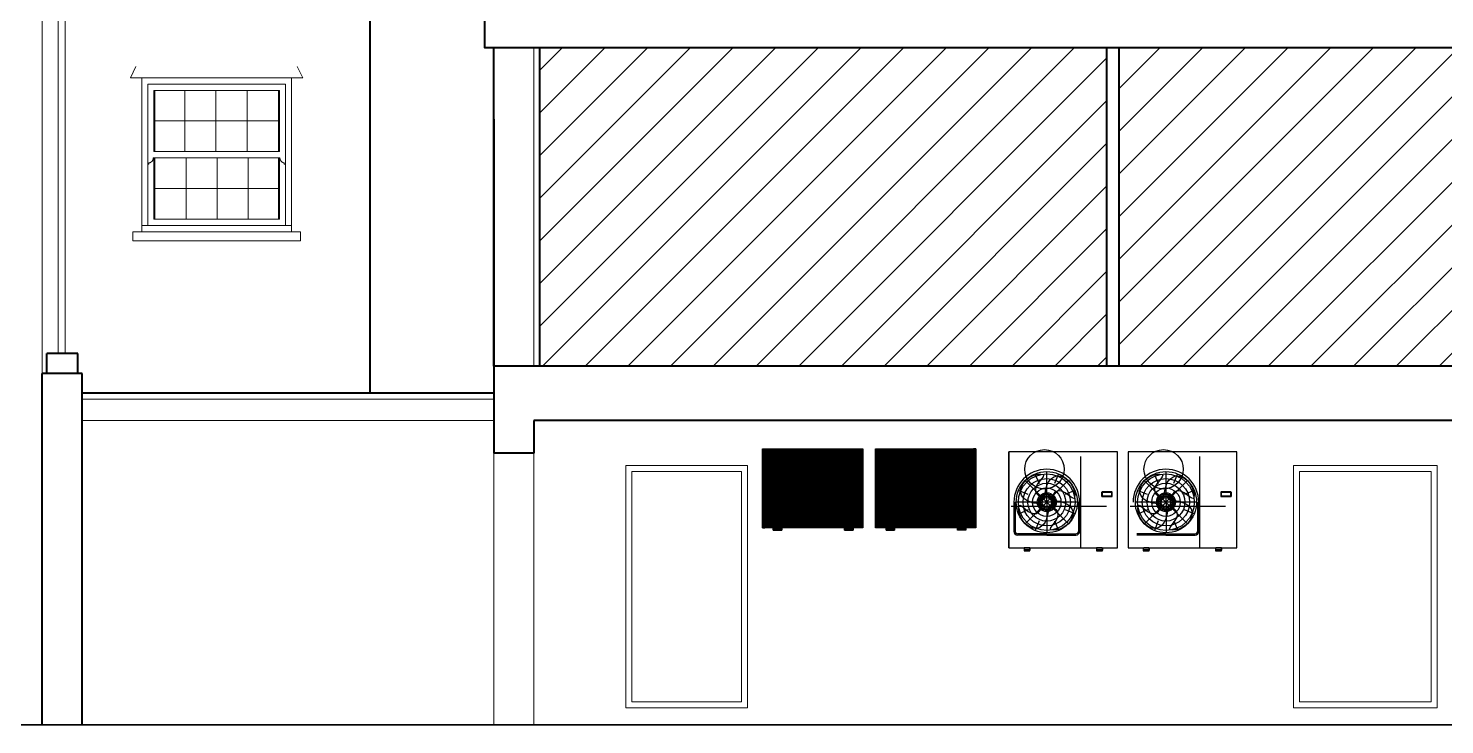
# Model space of a CAD drawing. Header units: millimetres. Extents: x -159872 to 386485, y -250577 to 158966.
# Drawn here: x 227284 to 239014, y -5115 to 652 of the extents above; entities that cross this region are included whole.
import ezdxf

# ---------------------------------------------------------------- set-up
doc = ezdxf.new("R2010")
doc.units = ezdxf.units.MM
for name, color, linetype, lineweight in [('General - CONTOURS', 8, 'Continuous', 25), ('LDS-equipment-kitchen equipment', 3, 'Continuous', 13), ('LDS-ground line', 1, 'Continuous', 35), ('LDS-hatch_Hatch', 7, 'Continuous', 5), ('LDS-services-HVAC', 3, 'Continuous', 13), ('LDS-services-HVAC_Hatch', 7, 'Continuous', 5), ('LDS-struct-extg-doors windows', 7, 'Continuous', 9), ('LDS-struct-extg-walls', 1, 'Continuous', 40), ('LDS-text-1-50', 7, 'Continuous', 9)]:
    doc.layers.add(name, color=color, linetype=linetype, lineweight=lineweight)
pattern_1 = [(45, (203198.73, 68859.19), (-176.7767, 176.7767), [])]
pattern_2 = [(-45, (240610.08151, -183231.43392), (0.08838834765, 0.08838834765), [])]

msp = doc.modelspace()

# ---------------------------------------------------------------- hatches: boundary and pattern name
at = {"layer": 'LDS-hatch_Hatch', "linetype": 'Continuous', "lineweight": 25}
h = msp.add_hatch(dxfattribs=at)
h.set_pattern_fill('_USER_1-4', color=41, style=0, pattern_type=2)
h.set_pattern_definition(pattern_1)
h.paths.add_polyline_path([(236217.01912, 490.97051), (231517.01912, 490.97051), (231517.01912, -2145.1818), (236217.01912, -2145.1818)])
h = msp.add_hatch(dxfattribs=at)
h.set_pattern_fill('_USER_1-4', color=41, style=0, pattern_type=2)
h.set_pattern_definition(pattern_1)
h.paths.add_polyline_path([(239404.24248, 490.97051), (236317.01912, 490.97051), (236317.01912, -2145.1818), (239404.24248, -2145.1818)])
at = {"layer": 'LDS-services-HVAC_Hatch', "linetype": 'Continuous', "lineweight": 25}
h = msp.add_hatch(dxfattribs=at)
h.set_pattern_fill('ANSI31_7', color=255, style=0, pattern_type=2)
h.set_pattern_definition(pattern_2)
h.paths.add_polyline_path([(234196.43555, -2829.59569), (234196.43555, -3484.59569), (234113.99112, -3484.59569), (234113.99112, -3504.59569), (234043.99112, -3504.59569), (234043.99112, -3484.59569), (233523.62876, -3484.59569), (233523.62876, -3504.59569), (233453.62876, -3504.59569), (233453.62876, -3484.59569), (233365.43555, -3484.59569), (233365.43555, -2829.59569)])
h = msp.add_hatch(dxfattribs=at)
h.set_pattern_fill('ANSI31_7', color=255, style=0, pattern_type=2)
h.set_pattern_definition(pattern_2)
h.paths.add_polyline_path([(235131.43555, -2829.59569), (235131.43555, -3484.59569), (235048.99112, -3484.59569), (235048.99112, -3504.59569), (234978.99112, -3504.59569), (234978.99112, -3484.59569), (234458.62876, -3484.59569), (234458.62876, -3504.59569), (234388.62876, -3504.59569), (234388.62876, -3484.59569), (234300.43555, -3484.59569), (234300.43555, -2829.59569)])

# ---------------------------------------------------------------- linework, layer by layer
at = {"layer": 'General - CONTOURS', "color": 7, "linetype": 'Continuous'}
for p, q in [((235422.9049, -3305.85879), (235966.67139, -3305.85879)), ((235422.9049, -3305.85879), (236212.9049, -3305.85879)), ((236409.83457, -3305.85879), (236953.60105, -3305.85879)), ((236409.83457, -3305.85879), (237199.83457, -3305.85879))]:
    msp.add_line(p, q, dxfattribs=at)
for centre in [(235699.73149, -3000.21364), (236686.66116, -3000.21364)]:
    msp.add_circle(centre, 163.09061, dxfattribs=at)
at = {"layer": 'LDS-equipment-kitchen equipment', "color": 7}
for p, q in [((229538.01767, -1032.92624), (228148.01767, -1032.92624)), ((228148.01767, -1032.92624), (228148.01767, -1107.92624)), ((229538.01767, -1032.92624), (229538.01767, -1107.92624)), ((229538.01767, -1107.92624), (228148.01767, -1107.92624))]:
    msp.add_line(p, q, dxfattribs=at)
at = {"layer": 'LDS-ground line', "color": 7}
msp.add_line((242751.05429, -5115.1818), (225477.03256, -5115.1818), dxfattribs=at)
at = {"layer": 'LDS-services-HVAC', "color": 7, "linetype": 'Continuous', "lineweight": 25}
for p, q in [((233664.74996, -2913.81769), (233666.98619, -3420.37368)), ((233664.74996, -2913.81769), (233666.98619, -3420.37368)), ((234599.74996, -2913.81769), (234601.98619, -3420.37368)), ((234599.74996, -2913.81769), (234601.98619, -3420.37368)), ((233845.75329, -3345.39965), (233485.98286, -2988.79172)), ((233845.75329, -3345.39965), (233485.98286, -2988.79172)), ((233487.56411, -3346.9809), (233844.17203, -2987.21047)), ((233487.56411, -3346.9809), (233844.17203, -2987.21047)), ((234780.75329, -3345.39965), (234420.98286, -2988.79172)), ((234780.75329, -3345.39965), (234420.98286, -2988.79172)), ((234422.56411, -3346.9809), (234779.17203, -2987.21047)), ((234422.56411, -3346.9809), (234779.17203, -2987.21047)), ((235620.85773, -3038.86227), (235654.43471, -3118.92278)), ((235620.85773, -3038.86227), (235654.43471, -3118.92278)), ((235717.69791, -3019.15474), (235719.93414, -3525.71074)), ((235717.69791, -3019.15474), (235719.93414, -3525.71074)), ((235814.70831, -3038.0065), (235781.83949, -3118.36034)), ((235814.70831, -3038.0065), (235781.83949, -3118.36034)), ((236607.78739, -3038.86227), (236641.36437, -3118.92278)), ((236607.78739, -3038.86227), (236641.36437, -3118.92278)), ((236704.62758, -3019.15474), (236706.86381, -3525.71074)), ((236704.62758, -3019.15474), (236706.86381, -3525.71074)), ((236801.63798, -3038.0065), (236768.76916, -3118.36034)), ((236801.63798, -3038.0065), (236768.76916, -3118.36034)), ((233919.14607, -3165.97757), (233412.59008, -3168.2138)), ((233919.14607, -3165.97757), (233412.59008, -3168.2138)), ((233511.79567, -3104.07222), (233431.44183, -3071.2034)), ((233511.79567, -3104.07222), (233431.44183, -3071.2034)), ((233899.43855, -3069.13739), (233819.37804, -3102.71437)), ((233899.43855, -3069.13739), (233819.37804, -3102.71437)), ((234854.14607, -3165.97757), (234347.59008, -3168.2138)), ((234854.14607, -3165.97757), (234347.59008, -3168.2138)), ((234446.79567, -3104.07222), (234366.44183, -3071.2034)), ((234446.79567, -3104.07222), (234366.44183, -3071.2034)), ((234834.43855, -3069.13739), (234754.37804, -3102.71437)), ((234834.43855, -3069.13739), (234754.37804, -3102.71437)), ((235898.70124, -3450.7367), (235538.93081, -3094.12878)), ((235898.70124, -3450.7367), (235538.93081, -3094.12878)), ((235540.51206, -3452.31796), (235897.11999, -3092.54752)), ((235540.51206, -3452.31796), (235897.11999, -3092.54752)), ((236885.63091, -3450.7367), (236525.86048, -3094.12878)), ((236885.63091, -3450.7367), (236525.86048, -3094.12878)), ((236527.44173, -3452.31796), (236884.04965, -3092.54752)), ((236527.44173, -3452.31796), (236884.04965, -3092.54752)), ((233512.35811, -3231.477), (233432.2976, -3265.05398)), ((233512.35811, -3231.477), (233432.2976, -3265.05398)), ((233900.29432, -3262.98797), (233819.94048, -3230.11916)), ((233900.29432, -3262.98797), (233819.94048, -3230.11916)), ((234447.35811, -3231.477), (234367.2976, -3265.05398)), ((234447.35811, -3231.477), (234367.2976, -3265.05398)), ((234835.29432, -3262.98797), (234754.94048, -3230.11916)), ((234835.29432, -3262.98797), (234754.94048, -3230.11916)), ((235972.09402, -3271.31463), (235465.53803, -3273.55086)), ((235972.09402, -3271.31463), (235465.53803, -3273.55086)), ((235564.74362, -3209.40927), (235484.38978, -3176.54045)), ((235564.74362, -3209.40927), (235484.38978, -3176.54045)), ((235952.3865, -3174.47444), (235872.32599, -3208.05142)), ((235952.3865, -3174.47444), (235872.32599, -3208.05142)), ((236959.02369, -3271.31463), (236452.4677, -3273.55086)), ((236959.02369, -3271.31463), (236452.4677, -3273.55086)), ((236551.67329, -3209.40927), (236471.31945, -3176.54045)), ((236551.67329, -3209.40927), (236471.31945, -3176.54045)), ((236939.31617, -3174.47444), (236859.25566, -3208.05142)), ((236939.31617, -3174.47444), (236859.25566, -3208.05142)), ((233602.8446, -3321.16809), (233569.97578, -3401.52193)), ((233602.8446, -3321.16809), (233569.97578, -3401.52193)), ((233730.24939, -3320.60565), (233763.82637, -3400.66616)), ((233730.24939, -3320.60565), (233763.82637, -3400.66616)), ((234537.8446, -3321.16809), (234504.97578, -3401.52193)), ((234537.8446, -3321.16809), (234504.97578, -3401.52193)), ((234665.24939, -3320.60565), (234698.82637, -3400.66616)), ((234665.24939, -3320.60565), (234698.82637, -3400.66616)), ((235565.30606, -3336.81406), (235485.24555, -3370.39104)), ((235565.30606, -3336.81406), (235485.24555, -3370.39104)), ((235953.24227, -3368.32503), (235872.88843, -3335.45621)), ((235953.24227, -3368.32503), (235872.88843, -3335.45621)), ((236552.23573, -3336.81406), (236472.17522, -3370.39104)), ((236552.23573, -3336.81406), (236472.17522, -3370.39104)), ((236940.17193, -3368.32503), (236859.8181, -3335.45621)), ((236940.17193, -3368.32503), (236859.8181, -3335.45621)), ((235655.79255, -3426.50515), (235622.92374, -3506.85898)), ((235655.79255, -3426.50515), (235622.92374, -3506.85898)), ((235783.19734, -3425.94271), (235816.77432, -3506.00321)), ((235783.19734, -3425.94271), (235816.77432, -3506.00321)), ((236642.72222, -3426.50515), (236609.8534, -3506.85898)), ((236642.72222, -3426.50515), (236609.8534, -3506.85898)), ((236770.12701, -3425.94271), (236803.70399, -3506.00321)), ((236770.12701, -3425.94271), (236803.70399, -3506.00321))]:
    msp.add_line(p, q, dxfattribs=at)
at = {"layer": 'LDS-services-HVAC', "color": 7, "lineweight": 25}
for p, q in [((235404.81602, -3650.18274), (235404.81602, -2855.18274)), ((235997.81602, -2894.68274), (235997.81602, -3650.18274)), ((236304.81602, -3650.18274), (236304.81602, -2855.18274)), ((236984.74569, -2894.68274), (236984.74569, -3650.18274)), ((237291.74569, -3650.18274), (237291.74569, -2855.18274)), ((235446.73617, -3272.43274), (235446.73617, -3514.2815)), ((235456.81321, -3272.43274), (235456.81321, -3514.2815)), ((235980.81884, -3272.43274), (235980.81884, -3514.2815)), ((235990.89587, -3272.43274), (235990.89587, -3514.2815)), ((236172.7082, -3191.63761), (236172.7082, -3221.13136)), ((236256.27382, -3186.72198), (236177.62382, -3186.72198)), ((236256.27382, -3191.63761), (236177.62382, -3191.63761)), ((236177.62382, -3191.63761), (236177.62382, -3221.13136)), ((236177.62382, -3221.13136), (236256.27382, -3221.13136)), ((236177.62382, -3226.04698), (236256.27382, -3226.04698)), ((236256.27382, -3221.13136), (236256.27382, -3191.63761)), ((236261.18945, -3221.13136), (236261.18945, -3191.63761)), ((236967.74851, -3272.43274), (236967.74851, -3514.2815)), ((236977.82554, -3272.43274), (236977.82554, -3514.2815)), ((237159.63786, -3191.63761), (237159.63786, -3221.13136)), ((237243.20349, -3186.72198), (237164.55349, -3186.72198)), ((237243.20349, -3191.63761), (237164.55349, -3191.63761)), ((237164.55349, -3191.63761), (237164.55349, -3221.13136)), ((237164.55349, -3221.13136), (237243.20349, -3221.13136)), ((237164.55349, -3226.04698), (237243.20349, -3226.04698)), ((237243.20349, -3221.13136), (237243.20349, -3191.63761)), ((237248.11912, -3221.13136), (237248.11912, -3191.63761)), ((233453.62876, -3484.59569), (233453.62876, -3504.59569)), ((233453.62876, -3494.59569), (233523.62876, -3494.59569)), ((233453.62876, -3504.59569), (233523.62876, -3504.59569)), ((233523.62876, -3484.59569), (233523.62876, -3504.59569)), ((234043.99112, -3484.59569), (234043.99112, -3504.59569)), ((234043.99112, -3494.59569), (234113.99112, -3494.59569)), ((234043.99112, -3504.59569), (234113.99112, -3504.59569)), ((234113.99112, -3484.59569), (234113.99112, -3504.59569)), ((234388.62876, -3484.59569), (234388.62876, -3504.59569)), ((234388.62876, -3494.59569), (234458.62876, -3494.59569)), ((234388.62876, -3504.59569), (234458.62876, -3504.59569)), ((234458.62876, -3484.59569), (234458.62876, -3504.59569)), ((235718.81602, -3534.43556), (235476.96727, -3534.43556)), ((235718.81602, -3544.51259), (235476.96727, -3544.51259)), ((235718.81602, -3534.43556), (235960.66478, -3534.43556)), ((235718.81602, -3544.51259), (235960.66478, -3544.51259)), ((236705.74569, -3534.43556), (236463.89694, -3534.43556)), ((236705.74569, -3544.51259), (236463.89694, -3544.51259)), ((236705.74569, -3534.43556), (236947.59445, -3534.43556)), ((236705.74569, -3544.51259), (236947.59445, -3544.51259)), ((235404.81602, -3650.18274), (236304.81602, -3650.18274)), ((235404.81602, -3650.18274), (235554.81602, -3650.18274)), ((235530.2379, -3650.18274), (235530.2379, -3669.84524)), ((235530.2379, -3669.84524), (235530.2379, -3674.76087)), ((235530.2379, -3674.76087), (235579.39415, -3674.76087)), ((235574.47853, -3650.18274), (235535.15352, -3650.18274)), ((235535.15352, -3664.92962), (235574.47853, -3664.92962)), ((235554.81602, -3650.18274), (235854.81602, -3650.18274)), ((235554.81602, -3650.18274), (236154.81602, -3650.18274)), ((235579.39415, -3650.18274), (235579.39415, -3669.84524)), ((235579.39415, -3674.76087), (235579.39415, -3669.84524)), ((236130.2379, -3650.18274), (236130.2379, -3669.84524)), ((236130.2379, -3669.84524), (236130.2379, -3674.76087)), ((236130.2379, -3674.76087), (236179.39415, -3674.76087)), ((236174.47853, -3650.18274), (236135.15352, -3650.18274)), ((236135.15352, -3664.92962), (236174.47853, -3664.92962)), ((236179.39415, -3650.18274), (236179.39415, -3669.84524)), ((236179.39415, -3674.76087), (236179.39415, -3669.84524)), ((236391.74569, -3650.18274), (237291.74569, -3650.18274)), ((236391.74569, -3650.18274), (236541.74569, -3650.18274)), ((236517.16757, -3674.76087), (236566.32382, -3674.76087)), ((236561.40819, -3650.18274), (236522.08319, -3650.18274)), ((236522.08319, -3664.92962), (236561.40819, -3664.92962)), ((236541.74569, -3650.18274), (236841.74569, -3650.18274)), ((236541.74569, -3650.18274), (237141.74569, -3650.18274)), ((236566.32382, -3650.18274), (236566.32382, -3669.84524)), ((236566.32382, -3674.76087), (236566.32382, -3669.84524)), ((237117.16757, -3650.18274), (237117.16757, -3669.84524)), ((237117.16757, -3669.84524), (237117.16757, -3674.76087)), ((237117.16757, -3674.76087), (237166.32382, -3674.76087)), ((237161.40819, -3650.18274), (237122.08319, -3650.18274)), ((237122.08319, -3664.92962), (237161.40819, -3664.92962)), ((237166.32382, -3650.18274), (237166.32382, -3669.84524)), ((237166.32382, -3674.76087), (237166.32382, -3669.84524))]:
    msp.add_line(p, q, dxfattribs=at)
at = {"layer": 'LDS-services-HVAC', "color": 7, "lineweight": 25, "flags": 128}
for points in [[(233365.43555, -2829.59569), (234196.43555, -2829.59569), (234196.43555, -3484.59569), (233365.43555, -3484.59569)], [(234196.43555, -2829.59569), (234196.43555, -3484.59569), (234113.99112, -3484.59569), (234113.99112, -3504.59569), (234043.99112, -3504.59569), (234043.99112, -3484.59569), (233523.62876, -3484.59569), (233523.62876, -3504.59569), (233453.62876, -3504.59569), (233453.62876, -3484.59569), (233365.43555, -3484.59569), (233365.43555, -2829.59569)], [(234300.43555, -2829.59569), (235131.43555, -2829.59569), (235131.43555, -3484.59569), (234300.43555, -3484.59569)], [(235131.43555, -2829.59569), (235131.43555, -3484.59569), (235048.99112, -3484.59569), (235048.99112, -3504.59569), (234978.99112, -3504.59569), (234978.99112, -3484.59569), (234458.62876, -3484.59569), (234458.62876, -3504.59569), (234388.62876, -3504.59569), (234388.62876, -3484.59569), (234300.43555, -3484.59569), (234300.43555, -2829.59569)], [(236130.2379, -3674.76087), (236179.39415, -3674.76087), (236179.39415, -3650.18274), (236304.81602, -3650.18274), (236304.81602, -2855.18274), (235404.81602, -2855.18274), (235404.81602, -3650.18274), (235530.2379, -3650.18274), (235530.2379, -3674.76087), (235579.39415, -3674.76087), (235579.39415, -3650.18274), (236130.2379, -3650.18274)], [(237117.16757, -3674.76087), (237166.32382, -3674.76087), (237166.32382, -3650.18274), (237291.74569, -3650.18274), (237291.74569, -2855.18274), (236391.74569, -2855.18274), (236391.74569, -3650.18274), (236517.16757, -3650.18274), (236517.16757, -3674.76087), (236566.32382, -3674.76087), (236566.32382, -3650.18274), (237117.16757, -3650.18274)]]:
    msp.add_lwpolyline(points, close=True, dxfattribs=at)
at = {"layer": 'LDS-services-HVAC', "color": 7, "linetype": 'Continuous', "lineweight": 25, "flags": 128}
for points in [[(233599.06435, -3180.99978), (233557.91555, -3174.22841), (233518.72864, -3162.61149), (233500.48398, -3153.47171), (233483.51085, -3141.36022), (233468.67672, -3126.45047), (233457.2464, -3109.41337), (233450.4397, -3090.9232), (233448.60336, -3071.54713), (233451.36732, -3051.76441), (233458.3403, -3032.05168), (233469.13103, -3012.88558), (233483.34825, -2994.74274), (233500.60067, -2978.09982), (233520.49702, -2963.43346), (233542.64603, -2951.22029), (233566.65643, -2941.93695), (233592.0657, -2936.06184), (233616.20378, -2934.12721), (233633.82138, -2936.72832), (233638.50715, -2939.91558), (233639.99018, -2944.38892), (233635.0368, -2956.78856), (233622.59689, -2973.07518), (233590.00637, -3013.86796), (233577.23024, -3036.65344), (233571.42877, -3059.7855), (233573.4096, -3081.41297), (233582.6078, -3099.21239), (233598.22953, -3111.28247), (233617.56386, -3119.50071)], [(233651.96398, -3100.29196), (233658.65559, -3059.57491), (233670.03062, -3020.75763), (233678.93799, -3002.65507), (233690.7315, -2985.77297), (233705.3028, -2970.90911), (233722.01995, -2959.28406), (233740.2396, -2952.09972), (233759.40016, -2949.8008), (233779.0251, -2952.04407), (233798.64186, -2958.44952), (233817.77789, -2968.63715), (233835.96064, -2982.22695), (233852.71756, -2998.83894), (233867.57609, -3018.0931), (233880.06368, -3039.60943), (233889.70778, -3063.00793), (233896.03354, -3087.8679), (233898.45529, -3111.80078), (233896.22937, -3129.61303), (233893.13861, -3134.54028), (233888.68359, -3136.33319), (233876.13188, -3132.1464), (233859.53168, -3120.60248), (233818.05962, -3089.87381), (233795.12472, -3077.9043), (233772.11239, -3072.67262), (233750.8282, -3074.89608), (233733.41803, -3084.11717), (233721.59561, -3099.63635), (233713.46305, -3118.79148)], [(234534.06435, -3180.99978), (234492.91555, -3174.22841), (234453.72864, -3162.61149), (234435.48398, -3153.47171), (234418.51085, -3141.36022), (234403.67672, -3126.45047), (234392.2464, -3109.41337), (234385.4397, -3090.9232), (234383.60336, -3071.54713), (234386.36732, -3051.76441), (234393.3403, -3032.05168), (234404.13103, -3012.88558), (234418.34825, -2994.74274), (234435.60067, -2978.09982), (234455.49702, -2963.43346), (234477.64603, -2951.22029), (234501.65643, -2941.93695), (234527.0657, -2936.06184), (234551.20378, -2934.12721), (234568.82138, -2936.72832), (234573.50715, -2939.91558), (234574.99018, -2944.38892), (234570.0368, -2956.78856), (234557.59689, -2973.07518), (234525.00637, -3013.86796), (234512.23024, -3036.65344), (234506.42877, -3059.7855), (234508.4096, -3081.41297), (234517.6078, -3099.21239), (234533.22953, -3111.28247), (234552.56386, -3119.50071)], [(234586.96398, -3100.29196), (234593.65559, -3059.57491), (234605.03062, -3020.75763), (234613.93799, -3002.65507), (234625.7315, -2985.77297), (234640.3028, -2970.90911), (234657.01995, -2959.28406), (234675.2396, -2952.09972), (234694.40016, -2949.8008), (234714.0251, -2952.04407), (234733.64186, -2958.44952), (234752.77789, -2968.63715), (234770.96064, -2982.22695), (234787.71756, -2998.83894), (234802.57609, -3018.0931), (234815.06368, -3039.60943), (234824.70778, -3063.00793), (234831.03354, -3087.8679), (234833.45529, -3111.80078), (234831.22937, -3129.61303), (234828.13861, -3134.54028), (234823.68359, -3136.33319), (234811.13188, -3132.1464), (234794.53168, -3120.60248), (234753.05962, -3089.87381), (234730.12472, -3077.9043), (234707.11239, -3072.67262), (234685.8282, -3074.89608), (234668.41803, -3084.11717), (234656.59561, -3099.63635), (234648.46305, -3118.79148)], [(235652.0123, -3286.33683), (235610.8635, -3279.56547), (235571.67659, -3267.94855), (235553.43194, -3258.80877), (235536.4588, -3246.69728), (235521.62467, -3231.78752), (235510.19435, -3214.75042), (235503.38766, -3196.26026), (235501.55131, -3176.88419), (235504.31527, -3157.10147), (235511.28825, -3137.38874), (235522.07899, -3118.22263), (235536.2962, -3100.0798), (235553.54862, -3083.43688), (235573.44497, -3068.77051), (235595.59399, -3056.55734), (235619.60439, -3047.27401), (235645.01365, -3041.39889), (235669.15173, -3039.46427), (235686.76934, -3042.06537), (235691.4551, -3045.25263), (235692.93813, -3049.72597), (235687.98476, -3062.12561), (235675.54484, -3078.41223), (235642.95432, -3119.20502), (235630.17819, -3141.9905), (235624.37672, -3165.12255), (235626.35755, -3186.75002), (235635.55575, -3204.54944), (235651.17748, -3216.61953), (235670.51182, -3224.83777)], [(236638.94196, -3286.33683), (236597.79317, -3279.56547), (236558.60626, -3267.94855), (236540.3616, -3258.80877), (236523.38847, -3246.69728), (236508.55434, -3231.78752), (236497.12402, -3214.75042), (236490.31732, -3196.26026), (236488.48098, -3176.88419), (236491.24494, -3157.10147), (236498.21792, -3137.38874), (236509.00865, -3118.22263), (236523.22587, -3100.0798), (236540.47829, -3083.43688), (236560.37464, -3068.77051), (236582.52365, -3056.55734), (236606.53405, -3047.27401), (236631.94332, -3041.39889), (236656.0814, -3039.46427), (236673.699, -3042.06537), (236678.38477, -3045.25263), (236679.8678, -3049.72597), (236674.91442, -3062.12561), (236662.47451, -3078.41223), (236629.88399, -3119.20502), (236617.10786, -3141.9905), (236611.30639, -3165.12255), (236613.28722, -3186.75002), (236622.48542, -3204.54944), (236638.10715, -3216.61953), (236657.44148, -3224.83777)], [(233732.6718, -3153.19159), (233773.38885, -3159.8832), (233812.20613, -3171.25823), (233830.30869, -3180.1656), (233847.19079, -3191.95912), (233862.05465, -3206.53041), (233873.6797, -3223.24756), (233880.86404, -3241.46722), (233883.16295, -3260.62777), (233880.91969, -3280.25271), (233874.51424, -3299.86947), (233864.32661, -3319.0055), (233850.7368, -3337.18825), (233834.12482, -3353.94517), (233814.87066, -3368.80371), (233793.35433, -3381.2913), (233769.95583, -3390.9354), (233745.09586, -3397.26116), (233721.16298, -3399.6829), (233703.35073, -3397.45699), (233698.42348, -3394.36622), (233696.63057, -3389.9112), (233700.81736, -3377.3595), (233712.36128, -3360.75929), (233743.08995, -3319.28724), (233755.05945, -3296.35233), (233760.29114, -3273.34), (233758.06768, -3252.05582), (233748.84659, -3234.64564), (233733.3274, -3222.82322), (233714.17228, -3214.69066)], [(234667.6718, -3153.19159), (234708.38885, -3159.8832), (234747.20613, -3171.25823), (234765.30869, -3180.1656), (234782.19079, -3191.95912), (234797.05465, -3206.53041), (234808.6797, -3223.24756), (234815.86404, -3241.46722), (234818.16295, -3260.62777), (234815.91969, -3280.25271), (234809.51424, -3299.86947), (234799.32661, -3319.0055), (234785.7368, -3337.18825), (234769.12482, -3353.94517), (234749.87066, -3368.80371), (234728.35433, -3381.2913), (234704.95583, -3390.9354), (234680.09586, -3397.26116), (234656.16298, -3399.6829), (234638.35073, -3397.45699), (234633.42348, -3394.36622), (234631.63057, -3389.9112), (234635.81736, -3377.3595), (234647.36128, -3360.75929), (234678.08995, -3319.28724), (234690.05945, -3296.35233), (234695.29114, -3273.34), (234693.06768, -3252.05582), (234683.84659, -3234.64564), (234668.3274, -3222.82322), (234649.17228, -3214.69066)], [(235704.91193, -3205.62901), (235711.60354, -3164.91197), (235722.97857, -3126.09468), (235731.88594, -3107.99213), (235743.67946, -3091.11003), (235758.25075, -3076.24616), (235774.9679, -3064.62112), (235793.18756, -3057.43678), (235812.34811, -3055.13786), (235831.97305, -3057.38113), (235851.58981, -3063.78657), (235870.72584, -3073.9742), (235888.90859, -3087.56401), (235905.66551, -3104.17599), (235920.52404, -3123.43015), (235933.01164, -3144.94648), (235942.65573, -3168.34499), (235948.98149, -3193.20496), (235951.40324, -3217.13783), (235949.17733, -3234.95009), (235946.08656, -3239.87734), (235941.63154, -3241.67024), (235929.07984, -3237.48345), (235912.47963, -3225.93954), (235871.00757, -3195.21086), (235848.07267, -3183.24136), (235825.06034, -3178.00967), (235803.77615, -3180.23313), (235786.36598, -3189.45422), (235774.54356, -3204.97341), (235766.411, -3224.12853)], [(236691.8416, -3205.62901), (236698.53321, -3164.91197), (236709.90824, -3126.09468), (236718.81561, -3107.99213), (236730.60912, -3091.11003), (236745.18042, -3076.24616), (236761.89757, -3064.62112), (236780.11722, -3057.43678), (236799.27778, -3055.13786), (236818.90272, -3057.38113), (236838.51948, -3063.78657), (236857.65551, -3073.9742), (236875.83826, -3087.56401), (236892.59518, -3104.17599), (236907.45371, -3123.43015), (236919.9413, -3144.94648), (236929.5854, -3168.34499), (236935.91116, -3193.20496), (236938.33291, -3217.13783), (236936.10699, -3234.95009), (236933.01623, -3239.87734), (236928.56121, -3241.67024), (236916.0095, -3237.48345), (236899.40929, -3225.93954), (236857.93724, -3195.21086), (236835.00234, -3183.24136), (236811.99001, -3178.00967), (236790.70582, -3180.23313), (236773.29565, -3189.45422), (236761.47323, -3204.97341), (236753.34067, -3224.12853)], [(233679.77216, -3233.89941), (233673.0008, -3275.04821), (233661.38388, -3314.23512), (233652.2441, -3332.47978), (233640.13261, -3349.45291), (233625.22285, -3364.28704), (233608.18576, -3375.71736), (233589.69559, -3382.52405), (233570.31952, -3384.3604), (233550.5368, -3381.59644), (233530.82407, -3374.62346), (233511.65796, -3363.83272), (233493.51513, -3349.61551), (233476.87221, -3332.36309), (233462.20585, -3312.46674), (233449.99267, -3290.31772), (233440.70934, -3266.30732), (233434.83422, -3240.89806), (233432.8996, -3216.75998), (233435.5007, -3199.14237), (233438.68796, -3194.45661), (233443.16131, -3192.97358), (233455.56094, -3197.92696), (233471.84756, -3210.36687), (233512.64035, -3242.95739), (233535.42583, -3255.73352), (233558.55789, -3261.53499), (233580.18535, -3259.55416), (233597.98477, -3250.35596), (233610.05486, -3234.73423), (233618.2731, -3215.39989)], [(234614.77216, -3233.89941), (234608.0008, -3275.04821), (234596.38388, -3314.23512), (234587.2441, -3332.47978), (234575.13261, -3349.45291), (234560.22285, -3364.28704), (234543.18576, -3375.71736), (234524.69559, -3382.52405), (234505.31952, -3384.3604), (234485.5368, -3381.59644), (234465.82407, -3374.62346), (234446.65796, -3363.83272), (234428.51513, -3349.61551), (234411.87221, -3332.36309), (234397.20585, -3312.46674), (234384.99267, -3290.31772), (234375.70934, -3266.30732), (234369.83422, -3240.89806), (234367.8996, -3216.75998), (234370.5007, -3199.14237), (234373.68796, -3194.45661), (234378.16131, -3192.97358), (234390.56094, -3197.92696), (234406.84756, -3210.36687), (234447.64035, -3242.95739), (234470.42583, -3255.73352), (234493.55789, -3261.53499), (234515.18535, -3259.55416), (234532.98477, -3250.35596), (234545.05486, -3234.73423), (234553.2731, -3215.39989)], [(235785.61975, -3258.52865), (235826.3368, -3265.22026), (235865.15408, -3276.59529), (235883.25664, -3285.50265), (235900.13874, -3297.29617), (235915.0026, -3311.86747), (235926.62765, -3328.58462), (235933.81199, -3346.80427), (235936.11091, -3365.96483), (235933.86764, -3385.58976), (235927.46219, -3405.20652), (235917.27456, -3424.34256), (235903.68476, -3442.52531), (235887.07277, -3459.28223), (235867.81861, -3474.14076), (235846.30228, -3486.62835), (235822.90378, -3496.27245), (235798.04381, -3502.59821), (235774.11093, -3505.01996), (235756.29868, -3502.79404), (235751.37143, -3499.70327), (235749.57852, -3495.24826), (235753.76531, -3482.69655), (235765.30923, -3466.09634), (235796.0379, -3424.62429), (235808.00741, -3401.68939), (235813.23909, -3378.67705), (235811.01563, -3357.39287), (235801.79454, -3339.98269), (235786.27536, -3328.16028), (235767.12023, -3320.02772)], [(236772.54942, -3258.52865), (236813.26647, -3265.22026), (236852.08375, -3276.59529), (236870.18631, -3285.50265), (236887.06841, -3297.29617), (236901.93227, -3311.86747), (236913.55732, -3328.58462), (236920.74165, -3346.80427), (236923.04057, -3365.96483), (236920.79731, -3385.58976), (236914.39186, -3405.20652), (236904.20423, -3424.34256), (236890.61442, -3442.52531), (236874.00244, -3459.28223), (236854.74828, -3474.14076), (236833.23195, -3486.62835), (236809.83345, -3496.27245), (236784.97348, -3502.59821), (236761.0406, -3505.01996), (236743.22835, -3502.79404), (236738.3011, -3499.70327), (236736.50819, -3495.24826), (236740.69498, -3482.69655), (236752.2389, -3466.09634), (236782.96757, -3424.62429), (236794.93707, -3401.68939), (236800.16876, -3378.67705), (236797.9453, -3357.39287), (236788.72421, -3339.98269), (236773.20502, -3328.16028), (236754.0499, -3320.02772)], [(235732.72012, -3339.23647), (235725.94875, -3380.38527), (235714.33183, -3419.57218), (235705.19205, -3437.81683), (235693.08056, -3454.78997), (235678.17081, -3469.6241), (235661.13371, -3481.05441), (235642.64354, -3487.86111), (235623.26747, -3489.69745), (235603.48475, -3486.9335), (235583.77202, -3479.96052), (235564.60592, -3469.16978), (235546.46308, -3454.95257), (235529.82016, -3437.70015), (235515.1538, -3417.80379), (235502.94063, -3395.65478), (235493.65729, -3371.64438), (235487.78218, -3346.23511), (235485.84755, -3322.09703), (235488.44866, -3304.47943), (235491.63591, -3299.79366), (235496.10926, -3298.31064), (235508.5089, -3303.26401), (235524.79551, -3315.70393), (235565.5883, -3348.29444), (235588.37378, -3361.07058), (235611.50584, -3366.87205), (235633.13331, -3364.89122), (235650.93273, -3355.69302), (235663.00281, -3340.07128), (235671.22105, -3320.73695)], [(236719.64978, -3339.23647), (236712.87842, -3380.38527), (236701.2615, -3419.57218), (236692.12172, -3437.81683), (236680.01023, -3454.78997), (236665.10047, -3469.6241), (236648.06338, -3481.05441), (236629.57321, -3487.86111), (236610.19714, -3489.69745), (236590.41442, -3486.9335), (236570.70169, -3479.96052), (236551.53558, -3469.16978), (236533.39275, -3454.95257), (236516.74983, -3437.70015), (236502.08347, -3417.80379), (236489.87029, -3395.65478), (236480.58696, -3371.64438), (236474.71184, -3346.23511), (236472.77722, -3322.09703), (236475.37832, -3304.47943), (236478.56558, -3299.79366), (236483.03893, -3298.31064), (236495.43856, -3303.26401), (236511.72518, -3315.70393), (236552.51797, -3348.29444), (236575.30345, -3361.07058), (236598.43551, -3366.87205), (236620.06297, -3364.89122), (236637.86239, -3355.69302), (236649.93248, -3340.07128), (236658.15072, -3320.73695)]]:
    msp.add_lwpolyline(points, dxfattribs=at)
at = {"layer": 'LDS-services-HVAC', "color": 7, "linetype": 'Continuous', "lineweight": 25}
for centre, radius in [((233665.86807, -3167.09569), 253.28046), ((233665.86807, -3167.09569), 253.28046), ((233665.86807, -3167.09569), 235.008), ((234600.86807, -3167.09569), 253.28046), ((234600.86807, -3167.09569), 253.28046), ((234600.86807, -3167.09569), 235.008), ((233665.86807, -3167.09569), 195.84), ((233665.86807, -3167.09569), 156.672), ((233665.86807, -3167.09569), 117.504), ((234600.86807, -3167.09569), 195.84), ((234600.86807, -3167.09569), 156.672), ((234600.86807, -3167.09569), 117.504), ((235718.81602, -3272.43274), 253.28046), ((235718.81602, -3272.43274), 253.28046), ((235718.81602, -3272.43274), 235.008), ((236705.74569, -3272.43274), 253.28046), ((236705.74569, -3272.43274), 253.28046), ((236705.74569, -3272.43274), 235.008), ((233665.86807, -3167.09569), 78.336), ((233665.86807, -3167.09569), 68.544), ((233665.86807, -3167.09569), 68.544), ((233617.18665, -3118.84219), 3.9168), ((233665.86807, -3167.09569), 48.96), ((233665.86807, -3167.09569), 39.168), ((233665.86807, -3167.09569), 39.168), ((233651.96398, -3100.29196), 3.9168), ((233714.12156, -3118.41427), 3.9168), ((233732.6718, -3153.19159), 3.9168), ((234600.86807, -3167.09569), 78.336), ((234600.86807, -3167.09569), 68.544), ((234600.86807, -3167.09569), 68.544), ((234552.18665, -3118.84219), 3.9168), ((234600.86807, -3167.09569), 48.96), ((234600.86807, -3167.09569), 39.168), ((234600.86807, -3167.09569), 39.168), ((234586.96398, -3100.29196), 3.9168), ((234649.12156, -3118.41427), 3.9168), ((234667.6718, -3153.19159), 3.9168), ((235718.81602, -3272.43274), 195.84), ((235718.81602, -3272.43274), 156.672), ((235718.81602, -3272.43274), 117.504), ((236705.74569, -3272.43274), 195.84), ((236705.74569, -3272.43274), 156.672), ((236705.74569, -3272.43274), 117.504), ((233598.73944, -3180.95306), 3.9168), ((233617.61458, -3215.7771), 3.9168), ((233679.77216, -3233.89941), 3.9168), ((233714.54949, -3215.34918), 3.9168), ((234533.73944, -3180.95306), 3.9168), ((234552.61458, -3215.7771), 3.9168), ((234614.77216, -3233.89941), 3.9168), ((234649.54949, -3215.34918), 3.9168), ((235718.81602, -3272.43274), 78.336), ((235651.68739, -3286.29012), 3.9168), ((235718.81602, -3272.43274), 68.544), ((235718.81602, -3272.43274), 68.544), ((235670.13461, -3224.17925), 3.9168), ((235718.81602, -3272.43274), 48.96), ((235718.81602, -3272.43274), 39.168), ((235718.81602, -3272.43274), 39.168), ((235704.91193, -3205.62901), 3.9168), ((235767.06952, -3223.75132), 3.9168), ((235785.61975, -3258.52865), 3.9168), ((236705.74569, -3272.43274), 78.336), ((236638.61706, -3286.29012), 3.9168), ((236705.74569, -3272.43274), 68.544), ((236705.74569, -3272.43274), 68.544), ((236657.06427, -3224.17925), 3.9168), ((236705.74569, -3272.43274), 48.96), ((236705.74569, -3272.43274), 39.168), ((236705.74569, -3272.43274), 39.168), ((236691.8416, -3205.62901), 3.9168), ((236753.99918, -3223.75132), 3.9168), ((236772.54942, -3258.52865), 3.9168), ((235670.56253, -3321.11416), 3.9168), ((235732.72012, -3339.23647), 3.9168), ((235767.49744, -3320.68623), 3.9168), ((236657.4922, -3321.11416), 3.9168), ((236719.64978, -3339.23647), 3.9168), ((236754.42711, -3320.68623), 3.9168)]:
    msp.add_circle(centre, radius, dxfattribs=at)
at = {"layer": 'LDS-services-HVAC', "color": 7, "lineweight": 25}
for centre, radius in [((233665.86807, -3167.09569), 50), ((233665.86807, -3167.09569), 50), ((234600.86807, -3167.09569), 50), ((234600.86807, -3167.09569), 50), ((235718.81602, -3272.43274), 60.46219), ((235718.81602, -3272.43274), 50), ((236705.74569, -3272.43274), 60.46219), ((236705.74569, -3272.43274), 50)]:
    msp.add_circle(centre, radius, dxfattribs=at)
for centre, radius, start, end in [((235718.81602, -3272.43274), 272.07985, 0, 180), ((236705.74569, -3272.43274), 272.07985, 0, 180), ((236177.62382, -3191.63761), 4.91563, 90, 180), ((236177.62382, -3221.13136), 4.91563, 180, 270), ((236256.27382, -3191.63761), 4.91563, 0, 90), ((236256.27382, -3221.13136), 4.91563, 270, 0), ((237164.55349, -3191.63761), 4.91563, 90, 180), ((237164.55349, -3221.13136), 4.91563, 180, 270), ((237243.20349, -3191.63761), 4.91563, 0, 90), ((237243.20349, -3221.13136), 4.91563, 270, 0), ((235476.96727, -3514.2815), 30.23109, 180, 270), ((235476.96727, -3514.2815), 20.15406, 180, 270), ((235960.66478, -3514.2815), 30.23109, 270, 0), ((235960.66478, -3514.2815), 20.15406, 270, 0), ((236947.59445, -3514.2815), 30.23109, 270, 0), ((236947.59445, -3514.2815), 20.15406, 270, 0), ((235535.15352, -3655.09837), 4.91563, 90, 180), ((235535.15352, -3669.84524), 4.91563, 90, 180), ((235574.47853, -3655.09837), 4.91563, 0, 90), ((235574.47853, -3669.84524), 4.91563, 0, 90), ((236135.15352, -3655.09837), 4.91563, 90, 180), ((236135.15352, -3669.84524), 4.91563, 90, 180), ((236174.47853, -3655.09837), 4.91563, 0, 90), ((236174.47853, -3669.84524), 4.91563, 0, 90), ((236561.40819, -3655.09837), 4.91563, 0, 90), ((236561.40819, -3669.84524), 4.91563, 0, 90), ((237122.08319, -3655.09837), 4.91563, 90, 180), ((237122.08319, -3669.84524), 4.91563, 90, 180), ((237161.40819, -3655.09837), 4.91563, 0, 90), ((237161.40819, -3669.84524), 4.91563, 0, 90)]:
    msp.add_arc(centre, radius, start, end, dxfattribs=at)
at = {"layer": 'LDS-struct-extg-doors windows', "color": 7}
for p, q in [((227530.15598, 2953.76354), (227530.15598, -2042.26312)), ((227588.78075, -2042.26312), (227588.78075, 2953.76354)), ((227398.28594, -5115.1818), (227398.28594, 2858.76354)), ((228128.56618, 242.07371), (228175.21393, 334.68376)), ((228223.01767, 242.07371), (228128.56618, 242.07371)), ((229463.01767, 242.07376), (228223.01767, 242.07376)), ((228223.01767, 242.07376), (228223.01767, -1032.92624)), ((229463.01767, 242.07371), (228223.01767, 242.07371)), ((228223.01767, 242.07371), (228223.01767, -1032.92624)), ((229463.01767, 242.07371), (228223.01767, 242.07371)), ((228223.01767, 242.07371), (228223.01767, -1032.92624)), ((229463.01767, 242.07376), (229463.01767, -1032.92624)), ((229463.01767, -1032.92624), (229463.01767, 242.07371)), ((229463.01767, 242.07371), (229463.01767, -1032.92624)), ((229463.01767, 242.07371), (229557.46916, 242.07371)), ((229557.46916, 242.07371), (229510.82142, 334.68376)), ((228273.01767, 189.90021), (229413.01767, 189.90021)), ((228273.01767, 189.90021), (228273.01767, -980.75274)), ((228323.01767, 137.72671), (229363.01767, 137.72671)), ((228323.01767, 137.72671), (228323.01767, -367.84661)), ((228330.51767, 137.72671), (228330.51767, -367.84661)), ((228580.51767, 137.72671), (228580.51767, -367.84661)), ((228838.01767, 137.72671), (228838.01767, -367.84661)), ((229095.51767, 137.72671), (229095.51767, -367.84661)), ((229355.51767, 137.72671), (229355.51767, -367.84661)), ((229363.01767, 137.72671), (229363.01767, -367.84661)), ((229413.01767, 189.90021), (229413.01767, -980.75274)), ((228323.01767, -114.55995), (229363.01767, -114.55995)), ((228283.01767, -461.75891), (228283.01767, -472.19361)), ((228318.01767, -420.02011), (229368.01767, -420.02011)), ((228318.01767, -420.02011), (228318.01767, -425.23746)), ((228323.01767, -367.84661), (229363.01767, -367.84661)), ((228323.01767, -420.02011), (228323.01767, -928.57924)), ((228330.51767, -420.02011), (228330.51767, -928.57924)), ((228590.51767, -420.02011), (228590.51767, -928.57924)), ((228848.01767, -420.02011), (228848.01767, -928.57924)), ((229105.51767, -420.02011), (229105.51767, -928.57924)), ((229355.51767, -420.02011), (229355.51767, -928.57924)), ((229363.01767, -420.02011), (229363.01767, -928.57924)), ((229368.01767, -420.02011), (229368.01767, -425.23746)), ((229403.01767, -461.75891), (229403.01767, -472.19361)), ((228273.01767, -472.19361), (228283.01767, -472.19361)), ((229413.01767, -472.19361), (229403.01767, -472.19361)), ((228323.01767, -674.29968), (229363.01767, -674.29968)), ((228323.01767, -928.57924), (229363.01767, -928.57924)), ((228223.01767, -980.75274), (229463.01767, -980.75274)), ((228223.01767, -1032.92624), (229463.01767, -1032.92624)), ((228223.01767, -1032.92624), (229463.01767, -1032.92624)), ((231140.4509, -2420.1818), (227728.28594, -2420.1818)), ((231140.4509, -2595.1818), (227728.28594, -2595.1818)), ((231140.4509, -2865.1818), (231140.4509, -5115.1818)), ((231470.4509, -2865.1818), (231470.4509, -5115.1818))]:
    msp.add_line(p, q, dxfattribs=at)
at = {"layer": 'LDS-struct-extg-doors windows', "color": 7, "flags": 128}
for points in [[(233239.52071, -4974.82513), (232231.41206, -4974.82513), (232231.41206, -2969.50151), (233239.52071, -2969.50151)], [(233189.52071, -4924.82513), (232281.41206, -4924.82513), (232281.41206, -3019.50151), (233189.52071, -3019.50151)], [(238952.63043, -4974.82513), (237762.52177, -4974.82513), (237762.52177, -2969.50151), (238952.63043, -2969.50151)], [(238902.63043, -4924.82513), (237812.52177, -4924.82513), (237812.52177, -3019.50151), (238902.63043, -3019.50151)]]:
    msp.add_lwpolyline(points, close=True, dxfattribs=at)
at = {"layer": 'LDS-struct-extg-doors windows', "color": 7}
for points in [[(228283.01767, -461.75891), (228295.39204, -461.75891), (228318.01767, -438.14975), (228318.01767, -425.23746)], [(229368.01767, -425.23746), (229368.01767, -438.14975), (229390.6433, -461.75891), (229403.01767, -461.75891)]]:
    msp.add_open_spline(points, degree=2, dxfattribs=at)
at = {"layer": 'LDS-struct-extg-walls', "color": 7}
for p, q in [((230113.28594, 2858.76354), (230113.28594, -2370.1818)), ((236217.01912, -2145.1818), (236217.01912, 490.97051)), ((236317.01912, -2145.1818), (236317.01912, 490.97051)), ((231140.4509, -100.85836), (231140.4509, -2865.1818)), ((227435.85603, -2207.194), (227435.85603, -2042.26312)), ((227693.46903, -2042.26312), (227435.85603, -2042.26312)), ((227693.46903, -2207.194), (227693.46903, -2042.26312)), ((227728.28594, -2207.194), (227398.28594, -2207.194)), ((227398.28594, -5115.1818), (227398.28594, -2207.194)), ((227728.28594, -5115.1818), (227728.28594, -2207.194)), ((241421.05429, -2145.1818), (231470.4509, -2145.1818)), ((231140.4509, -2370.1818), (227728.28594, -2370.1818)), ((241421.05429, -2595.1818), (231470.4509, -2595.1818)), ((231470.4509, -2595.1818), (231470.4509, -2865.1818)), ((231470.4509, -2865.1818), (231140.4509, -2865.1818))]:
    msp.add_line(p, q, dxfattribs=at)
at = {"layer": 'LDS-struct-extg-walls', "color": 7, "flags": 128}
for points in [[(239807.65598, 490.97051), (231063.55595, 490.97051), (231063.55595, 790.52276), (239807.65598, 790.52276)], [(231517.01912, -2145.1818), (231140.4509, -2145.1818), (231140.4509, 492.44256), (231517.01912, 492.44256)]]:
    msp.add_lwpolyline(points, close=True, dxfattribs=at)
at = {"layer": 'LDS-text-1-50', "color": 7}
for p, q in [((231470.4509, -2145.1818), (231470.4509, 490.97051)), ((231517.01912, -2145.1818), (231517.01912, 490.97051))]:
    msp.add_line(p, q, dxfattribs=at)

doc.saveas('drawing.dxf')
